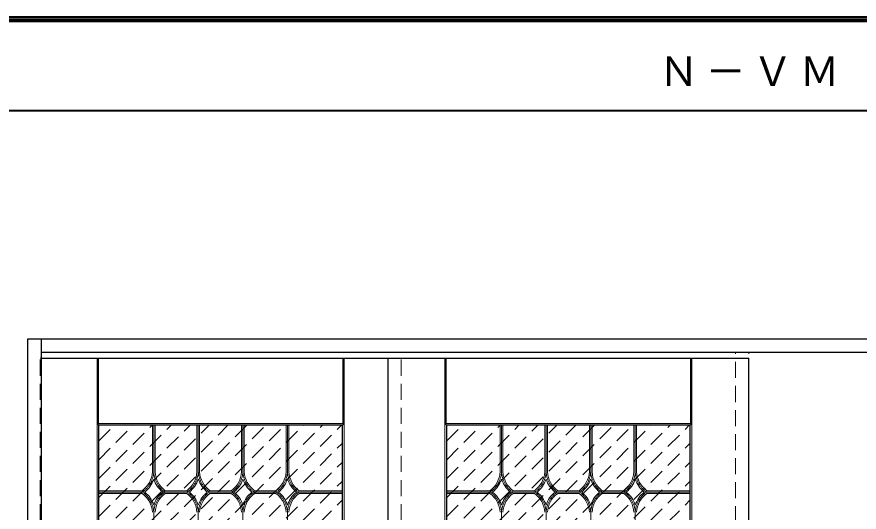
# Model space of a CAD drawing. Units: millimetres, scale not verified. Extents: x -6000 to 5700, y -4307 to 4175.
# Drawn here: x -4337 to -2448, y 3064 to 4175 of the extents above; entities that cross this region are included whole.
import ezdxf

# ---------------------------------------------------------------- set-up
doc = ezdxf.new("R2010")
doc.units = ezdxf.units.MM
doc.header["$LTSCALE"] = 30
doc.linetypes.add('CHAIN1', pattern=[8, 5, -1, 1, -1])
doc.linetypes.add('DASHED1', pattern=[1.8, 1.2, -0.6])
for name, color, linetype, lineweight in [('0-2_扉', 3, 'Continuous', 25), ('0-3_仕上げ', 4, 'Continuous', 9), ('0-4_枠', 3, 'Continuous', 25), ('0-C_ハッチ', 4, 'DASHED1', 9), ('F-1_枠', 6, 'Continuous', 40)]:
    doc.layers.add(name, color=color, linetype=linetype, lineweight=lineweight)
doc.layers.add('0-A_文字', color=7, linetype='Continuous')
doc.styles.add('ＭＳ ゴシック', font='')
doc.styles.get('ＭＳ ゴシック').set_extended_font_data('MS Gothic')

msp = doc.modelspace()

# ---------------------------------------------------------------- linework, layer by layer
at = {"layer": '0-2_扉'}
for p, q in [((-4282, 3409), (-2695, 3409)), ((-3505, 3409), (-3505, 1426))]:
    msp.add_line(p, q, dxfattribs=at)
at = {"layer": '0-2_扉', "color": 4, "linetype": 'DASHED1', "lineweight": 9}
msp.add_line((-3475, 1426), (-3475, 3409), dxfattribs=at)
msp.add_lwpolyline([(-4282, 1426), (-4285, 1426), (-4285, 3409), (-4282, 3409)], dxfattribs=at)
at = {"layer": '0-2_扉'}
msp.add_lwpolyline([(-4282, 1426), (-2695, 1426), (-2695, 3409)], dxfattribs=at)
at = {"layer": '0-3_仕上げ', "color": 7, "lineweight": 18}
for p, q in [((-4157, 1426), (-4157, 3409)), ((-4155.5, 3261.5), (-4155.5, 3409)), ((-4154, 3263), (-4154, 3409)), ((-3606, 3263), (-3606, 3409)), ((-3604.5, 3261.5), (-3604.5, 3409)), ((-3603, 1426), (-3603, 3409)), ((-3377, 1426), (-3377, 3409)), ((-3375.5, 3261.5), (-3375.5, 3409)), ((-3374, 3263), (-3374, 3409)), ((-2826, 3263), (-2826, 3409)), ((-2824.5, 3261.5), (-2824.5, 3409)), ((-2823, 1426), (-2823, 3409)), ((-4154, 3263), (-4155.5, 3261.5)), ((-4153, 3259), (-4155.5, 3261.5)), ((-3606, 3263), (-4154, 3263)), ((-3374, 3263), (-3375.5, 3261.5)), ((-3373, 3259), (-3375.5, 3261.5)), ((-2826, 3263), (-3374, 3263))]:
    msp.add_line(p, q, dxfattribs=at)
at = {"layer": '0-3_仕上げ', "color": 3, "lineweight": 25}
for p, q in [((-4153, 2301), (-4153, 3259)), ((-3607, 3259), (-4153, 3259)), ((-3607, 2301), (-3607, 3259)), ((-3373, 2301), (-3373, 3259)), ((-2827, 3259), (-3373, 3259)), ((-2827, 2301), (-2827, 3259))]:
    msp.add_line(p, q, dxfattribs=at)
at = {"layer": '0-3_仕上げ'}
for p, q in [((-4033, 3154.19), (-4033, 3259)), ((-4027, 3154), (-4027, 3259)), ((-3933, 3154.1), (-3933, 3259)), ((-3927, 3154.1), (-3927, 3259)), ((-3833, 3154.1), (-3833, 3259)), ((-3827, 3154.1), (-3827, 3259)), ((-3733, 3154.1), (-3733, 3259)), ((-3727, 3154.1), (-3727, 3259)), ((-3253, 3154.19), (-3253, 3259)), ((-3247, 3154), (-3247, 3259)), ((-3153, 3154.1), (-3153, 3259)), ((-3147, 3154.1), (-3147, 3259)), ((-3053, 3154.1), (-3053, 3259)), ((-3047, 3154.1), (-3047, 3259)), ((-2953, 3154.1), (-2953, 3259)), ((-2947, 3154.1), (-2947, 3259)), ((-4153, 3112), (-4055.98, 3112)), ((-4153, 3106), (-4055.98, 3106)), ((-4004.03, 3112), (-3955.98, 3112)), ((-4004.03, 3106), (-3955.98, 3106)), ((-3904.03, 3112), (-3855.98, 3112)), ((-3904.03, 3106), (-3855.98, 3106)), ((-3804.03, 3112), (-3755.98, 3112)), ((-3804.03, 3106), (-3755.98, 3106)), ((-3704.03, 3112), (-3607, 3112)), ((-3704.03, 3106), (-3607, 3106)), ((-3373, 3112), (-3275.98, 3112)), ((-3373, 3106), (-3275.98, 3106)), ((-3224.03, 3112), (-3175.98, 3112)), ((-3224.03, 3106), (-3175.98, 3106)), ((-3124.03, 3112), (-3075.98, 3112)), ((-3124.03, 3106), (-3075.98, 3106)), ((-3024.03, 3112), (-2975.98, 3112)), ((-3024.03, 3106), (-2975.98, 3106)), ((-2924.03, 3112), (-2827, 3112)), ((-2924.03, 3106), (-2827, 3106))]:
    msp.add_line(p, q, dxfattribs=at)
at = {"layer": '0-3_仕上げ', "linetype": 'CHAIN1'}
for p, q in [((-4030, 3154), (-4030, 3259)), ((-3930, 3154), (-3930, 3259)), ((-3830, 3154), (-3830, 3259)), ((-3730, 3154), (-3730, 3259)), ((-3250, 3154), (-3250, 3259)), ((-3150, 3154), (-3150, 3259)), ((-3050, 3154), (-3050, 3259)), ((-2950, 3154), (-2950, 3259)), ((-4153, 3109), (-4055, 3109)), ((-4005, 3109), (-3955, 3109)), ((-3905, 3109), (-3855, 3109)), ((-3805, 3109), (-3755, 3109)), ((-3705, 3109), (-3607, 3109)), ((-3373, 3109), (-3275, 3109)), ((-3225, 3109), (-3175, 3109)), ((-3125, 3109), (-3075, 3109)), ((-3025, 3109), (-2975, 3109)), ((-2925, 3109), (-2827, 3109)), ((-4030, 2506), (-4030, 3064)), ((-3930, 2506), (-3930, 3064)), ((-3830, 2506), (-3830, 3064)), ((-3730, 2506), (-3730, 3064)), ((-3250, 2506), (-3250, 3064)), ((-3150, 2506), (-3150, 3064)), ((-3050, 2506), (-3050, 3064)), ((-2950, 2506), (-2950, 3064))]:
    msp.add_line(p, q, dxfattribs=at)
at = {"layer": '0-3_仕上げ', "color": 7, "lineweight": 18}
for points in [[(-3606, 3263), (-3604.5, 3261.5), (-3607, 3259)], [(-2826, 3263), (-2824.5, 3261.5), (-2827, 3259)]]:
    msp.add_lwpolyline(points, dxfattribs=at)
at = {"layer": '0-3_仕上げ'}
for centre, radius, start, end in [((-4089.88, 3157.82), 57, 306.49767, 356.34853), ((-4089.88, 3157.82), 63, 309.20041, 341.88743), ((-3970.12, 3157.82), 63, 198.11257, 230.79959), ((-3970.12, 3157.82), 57, 183.65147, 233.50233), ((-3989.88, 3157.82), 57, 306.49767, 356.25364), ((-3989.88, 3157.82), 63, 309.20041, 341.88743), ((-3870.12, 3157.82), 63, 198.11257, 230.79959), ((-3870.12, 3157.82), 57, 183.65147, 233.50233), ((-3889.88, 3157.82), 57, 306.49767, 356.25364), ((-3889.88, 3157.82), 63, 309.20041, 341.88743), ((-3770.12, 3157.82), 63, 198.11257, 230.79959), ((-3770.12, 3157.82), 57, 183.65147, 233.50233), ((-3789.88, 3157.82), 57, 306.49767, 356.25364), ((-3789.88, 3157.82), 63, 309.20041, 341.88743), ((-3670.12, 3157.82), 63, 198.11257, 230.79959), ((-3670.12, 3157.82), 57, 183.65147, 233.50233), ((-3309.88, 3157.82), 57, 306.49767, 356.34853), ((-3309.88, 3157.82), 63, 309.20041, 341.88743), ((-3190.12, 3157.82), 63, 198.11257, 230.79959), ((-3190.12, 3157.82), 57, 183.65147, 233.50233), ((-3209.88, 3157.82), 57, 306.49767, 356.25364), ((-3209.88, 3157.82), 63, 309.20041, 341.88743), ((-3090.12, 3157.82), 63, 198.11257, 230.79959), ((-3090.12, 3157.82), 57, 183.65147, 233.50233), ((-3109.88, 3157.82), 57, 306.49767, 356.25364), ((-3109.88, 3157.82), 63, 309.20041, 341.88743), ((-2990.12, 3157.82), 63, 198.11257, 230.79959), ((-2990.12, 3157.82), 57, 183.65147, 233.50233), ((-3009.88, 3157.82), 57, 306.49767, 356.25364), ((-3009.88, 3157.82), 63, 309.20041, 341.88743), ((-2890.12, 3157.82), 63, 198.11257, 230.79959), ((-2890.12, 3157.82), 57, 183.65147, 233.50233), ((-4089.88, 3060.18), 57, 3.74636, 53.50233), ((-4089.88, 3060.18), 63, 18.11257, 50.79959), ((-3970.12, 3060.18), 63, 129.20041, 161.88743), ((-3970.12, 3060.18), 57, 126.49767, 176.25364), ((-3989.88, 3060.18), 57, 3.74636, 53.50233), ((-3989.88, 3060.18), 63, 18.11257, 50.79959), ((-3870.12, 3060.18), 63, 129.20041, 161.88743), ((-3870.12, 3060.18), 57, 126.49767, 176.25364), ((-3889.88, 3060.18), 57, 3.74636, 53.50233), ((-3889.88, 3060.18), 63, 18.11257, 50.79959), ((-3770.12, 3060.18), 63, 129.20041, 161.88743), ((-3770.12, 3060.18), 57, 126.49767, 176.25364), ((-3789.88, 3060.18), 57, 3.74636, 53.50233), ((-3789.88, 3060.18), 63, 18.11257, 50.79959), ((-3670.12, 3060.18), 63, 129.20041, 161.88743), ((-3670.12, 3060.18), 57, 126.49767, 176.25364), ((-3309.88, 3060.18), 57, 3.74636, 53.50233), ((-3309.88, 3060.18), 63, 18.11257, 50.79959), ((-3190.12, 3060.18), 63, 129.20041, 161.88743), ((-3190.12, 3060.18), 57, 126.49767, 176.25364), ((-3209.88, 3060.18), 57, 3.74636, 53.50233), ((-3209.88, 3060.18), 63, 18.11257, 50.79959), ((-3090.12, 3060.18), 63, 129.20041, 161.88743), ((-3090.12, 3060.18), 57, 126.49767, 176.25364), ((-3109.88, 3060.18), 57, 3.74636, 53.50233), ((-3109.88, 3060.18), 63, 18.11257, 50.79959), ((-2990.12, 3060.18), 63, 129.20041, 161.88743), ((-2990.12, 3060.18), 57, 126.49767, 176.25364), ((-3009.88, 3060.18), 57, 3.74636, 53.50233), ((-3009.88, 3060.18), 63, 18.11257, 50.79959), ((-2890.12, 3060.18), 63, 129.20041, 161.88743), ((-2890.12, 3060.18), 57, 126.49767, 176.25364)]:
    msp.add_arc(centre, radius, start, end, dxfattribs=at)
at = {"layer": '0-3_仕上げ', "linetype": 'CHAIN1'}
for centre, start, end in [((-4089.88, 3157.82), 305.54226, 356.34853), ((-3970.12, 3157.82), 183.65147, 234.45774), ((-3989.88, 3157.82), 305.54226, 356.34853), ((-3870.12, 3157.82), 183.65147, 234.45774), ((-3889.88, 3157.82), 305.54226, 356.34853), ((-3770.12, 3157.82), 183.65147, 234.45774), ((-3789.88, 3157.82), 305.54226, 356.34853), ((-3670.12, 3157.82), 183.65147, 234.45774), ((-3309.88, 3157.82), 305.54226, 356.34853), ((-3190.12, 3157.82), 183.65147, 234.45774), ((-3209.88, 3157.82), 305.54226, 356.34853), ((-3090.12, 3157.82), 183.65147, 234.45774), ((-3109.88, 3157.82), 305.54226, 356.34853), ((-2990.12, 3157.82), 183.65147, 234.45774), ((-3009.88, 3157.82), 305.54226, 356.34853), ((-2890.12, 3157.82), 183.65147, 234.45774), ((-4089.88, 3060.18), 3.65147, 54.45774), ((-3970.12, 3060.18), 125.54226, 176.34853), ((-3989.88, 3060.18), 3.65147, 54.45774), ((-3870.12, 3060.18), 125.54226, 176.34853), ((-3889.88, 3060.18), 3.65147, 54.45774), ((-3770.12, 3060.18), 125.54226, 176.34853), ((-3789.88, 3060.18), 3.65147, 54.45774), ((-3670.12, 3060.18), 125.54226, 176.34853), ((-3309.88, 3060.18), 3.65147, 54.45774), ((-3190.12, 3060.18), 125.54226, 176.34853), ((-3209.88, 3060.18), 3.65147, 54.45774), ((-3090.12, 3060.18), 125.54226, 176.34853), ((-3109.88, 3060.18), 3.65147, 54.45774), ((-2990.12, 3060.18), 125.54226, 176.34853), ((-3009.88, 3060.18), 3.65147, 54.45774), ((-2890.12, 3060.18), 125.54226, 176.34853)]:
    msp.add_arc(centre, 60, start, end, dxfattribs=at)
at = {"layer": '0-4_枠'}
for p, q in [((-4312, 1406), (-4312, 3453)), ((-4312, 3453), (-1888, 3453)), ((-4282, 1406), (-4282, 3453)), ((-4282, 3423), (-1918, 3423))]:
    msp.add_line(p, q, dxfattribs=at)
at = {"layer": '0-4_枠', "color": 4, "linetype": 'DASHED1', "lineweight": 9}
for p, q in [((-2725, 1421), (-2725, 3423)), ((-2695, 1421), (-2695, 3423))]:
    msp.add_line(p, q, dxfattribs=at)
at = {"layer": '0-C_ハッチ'}
for p, q in [((-4153, 3224.06), (-4118.06, 3259)), ((-4153, 3139.21), (-4033.21, 3259)), ((-4153, 3181.63), (-4075.63, 3259)), ((-4153, 2757.37), (-3651.37, 3259)), ((-4153, 2799.79), (-3693.8, 3259)), ((-4153, 2842.22), (-3736.22, 3259)), ((-4153, 2884.65), (-3778.65, 3259)), ((-4153, 2927.07), (-3821.07, 3259)), ((-4153, 2969.5), (-3863.5, 3259)), ((-4153, 3011.93), (-3905.93, 3259)), ((-4153, 3054.35), (-3948.35, 3259)), ((-4153, 3096.78), (-3990.78, 3259)), ((-4153, 2714.94), (-3608.94, 3259)), ((-3373, 3224.06), (-3338.06, 3259)), ((-3373, 3139.21), (-3253.21, 3259)), ((-3373, 3181.63), (-3295.63, 3259)), ((-3373, 2757.37), (-2871.37, 3259)), ((-3373, 2799.79), (-2913.8, 3259)), ((-3373, 2842.22), (-2956.22, 3259)), ((-3373, 2884.65), (-2998.65, 3259)), ((-3373, 2927.07), (-3041.07, 3259)), ((-3373, 2969.5), (-3083.5, 3259)), ((-3373, 3011.93), (-3125.93, 3259)), ((-3373, 3054.35), (-3168.35, 3259)), ((-3373, 3096.78), (-3210.78, 3259)), ((-3373, 2714.94), (-2828.94, 3259)), ((-4153, 2672.52), (-3607, 3218.52)), ((-3373, 2672.52), (-2827, 3218.52)), ((-4153, 2630.09), (-3607, 3176.09)), ((-3373, 2630.09), (-2827, 3176.09)), ((-4153, 2587.66), (-3607, 3133.66)), ((-3373, 2587.66), (-2827, 3133.66)), ((-4153, 2545.24), (-3607, 3091.24)), ((-3373, 2545.24), (-2827, 3091.24))]:
    msp.add_line(p, q, dxfattribs=at)
at = {"layer": 'F-1_枠'}
for p, q in [((-6000, 4175), (5700, 4175)), ((-6000, 4170), (5700, 4170)), ((-6000, 4165), (5700, 4165)), ((-6000, 3965), (5700, 3965))]:
    msp.add_line(p, q, dxfattribs=at)

# ---------------------------------------------------------------- texts
at = {"layer": '0-A_文字', "insert": (-2897.5, 4020), "char_height": 65.98, "attachment_point": 7, "style": 'ＭＳ ゴシック'}
msp.add_mtext('\\T1.17;Ｎ－ＶＭ', dxfattribs=at)

doc.saveas('drawing.dxf')
